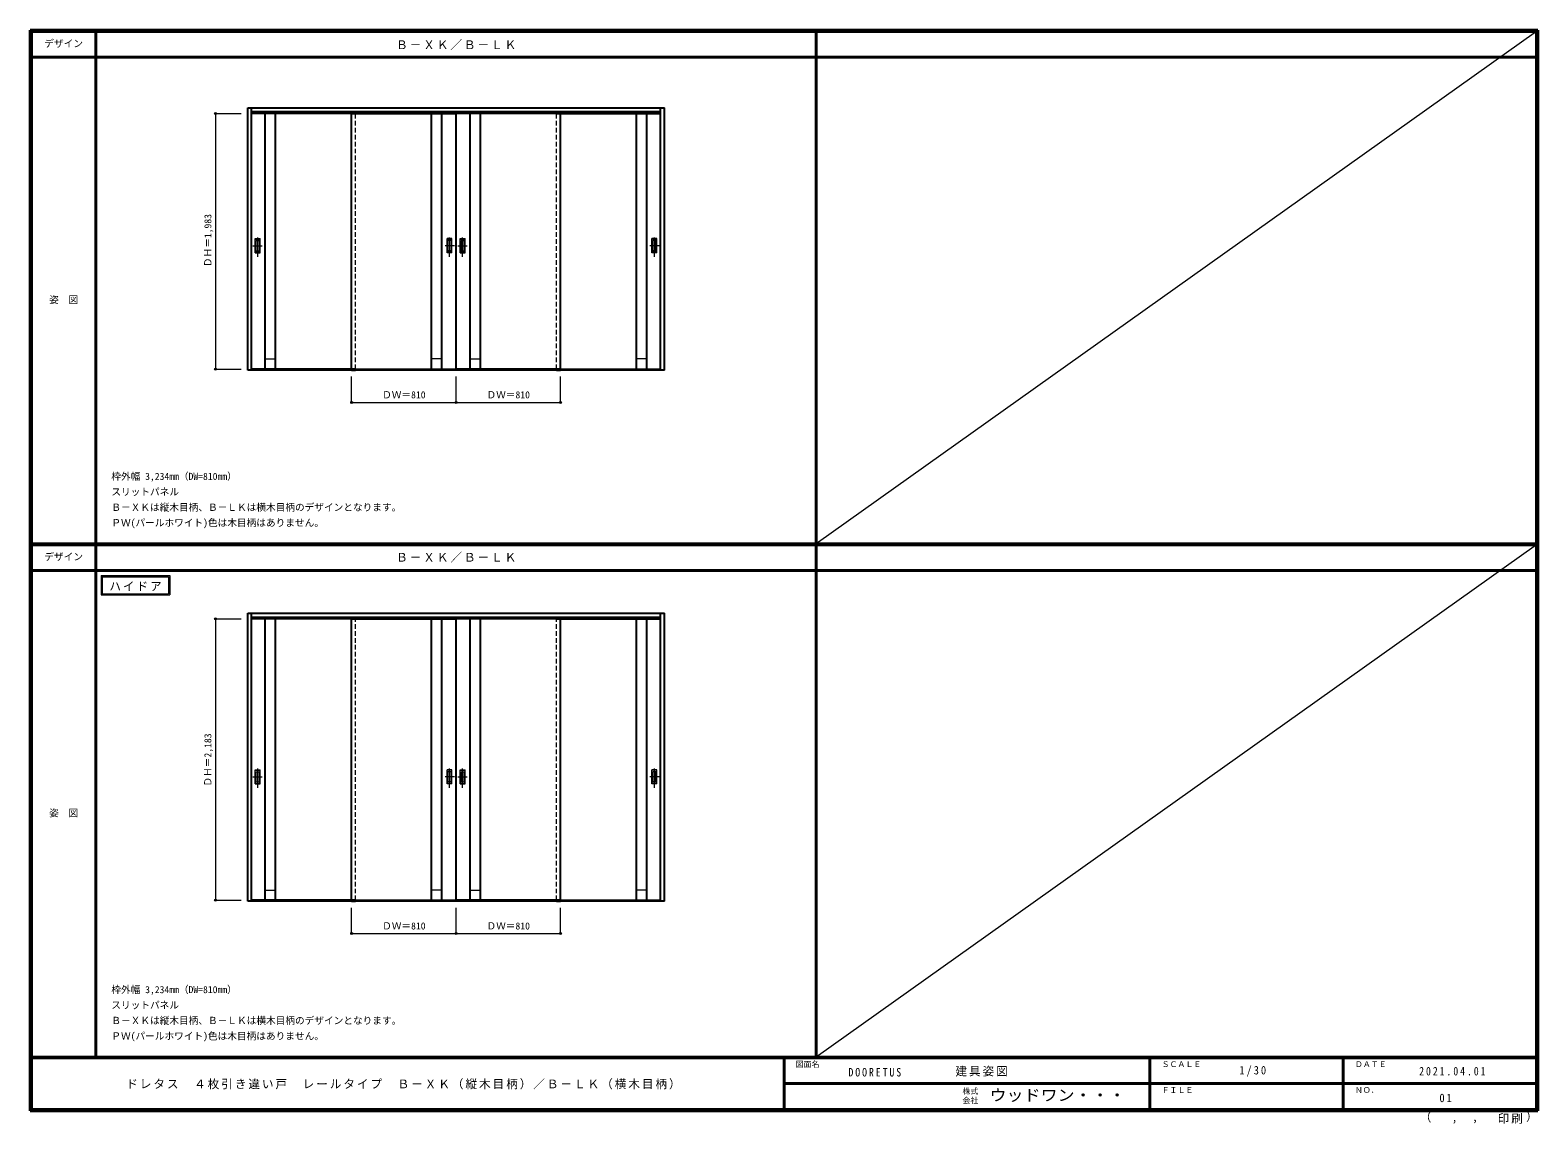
# Model space of a CAD drawing. Units: millimetres, scale not verified. Extents: x -6000 to 5700, y -4307 to 4175.
import ezdxf
from ezdxf.enums import TextEntityAlignment as Align

# ---------------------------------------------------------------- set-up
doc = ezdxf.new("R2010")
doc.units = ezdxf.units.MM
doc.header["$LTSCALE"] = 30
doc.header["$PDMODE"] = 32
doc.header["$PDSIZE"] = 15
doc.linetypes.add('CHAIN1', pattern=[8, 5, -1, 1, -1])
doc.linetypes.add('DASHED1', pattern=[1.8, 1.2, -0.6])
for name, color, linetype, lineweight in [('0-2_扉', 3, 'Continuous', 25), ('0-3_仕上げ', 3, 'Continuous', 25), ('0-4_枠', 3, 'Continuous', 25), ('0-6_引手', 7, 'Continuous', 18), ('0-A_文字', 7, 'Continuous', 18), ('0-B_寸法', 7, 'Continuous', 9), ('F-1_枠', 6, 'Continuous', 40), ('F-A_文字', 7, 'Continuous', 18)]:
    doc.layers.add(name, color=color, linetype=linetype, lineweight=lineweight)
doc.styles.add('ＭＳ ゴシック', font='')
doc.styles.get('ＭＳ ゴシック').set_extended_font_data('MS Gothic')

msp = doc.modelspace()

# ---------------------------------------------------------------- linework, layer by layer
at = {"layer": '0-2_扉', "color": 4, "linetype": 'DASHED1', "lineweight": 9}
for p, q in [((-4285, 1546), (-4285, 3529)), ((-4282, 3529), (-4285, 3529)), ((-3475, 1546), (-3475, 3529)), ((-1915, 1546), (-1915, 3529)), ((-1108, 3529), (-1105, 3529)), ((-1105, 1546), (-1105, 3529)), ((-4282, 1546), (-4285, 1546)), ((-1108, 1546), (-1105, 1546)), ((-4285, -2573.25), (-4285, -390.25)), ((-4282, -390.25), (-4285, -390.25)), ((-3475, -2573.25), (-3475, -390.25)), ((-1915, -2573.25), (-1915, -390.25)), ((-1108, -390.25), (-1105, -390.25)), ((-1105, -2573.25), (-1105, -390.25)), ((-4282, -2573.25), (-4285, -2573.25)), ((-1108, -2573.25), (-1105, -2573.25))]:
    msp.add_line(p, q, dxfattribs=at)
at = {"layer": '0-2_扉'}
for p, q in [((-3475, 3529), (-4282, 3529)), ((-3505, 1546), (-3505, 3529)), ((-3505, 3529), (-2695, 3529)), ((-1885, 3529), (-2695, 3529)), ((-1915, 3529), (-1108, 3529)), ((-1885, 1546), (-1885, 3529)), ((-3475, 1546), (-4282, 1546)), ((-3505, 1546), (-2695, 1546)), ((-3505, 1538), (-3475, 1538)), ((-1885, 1546), (-2695, 1546)), ((-1915, 1546), (-1108, 1546)), ((-1915, 1538), (-1885, 1538)), ((-3475, -390.25), (-4282, -390.25)), ((-3505, -390.25), (-2695, -390.25)), ((-3505, -2573.25), (-3505, -390.25)), ((-1885, -390.25), (-2695, -390.25)), ((-2695, -2573.25), (-2695, -390.25)), ((-1915, -390.25), (-1108, -390.25)), ((-1885, -2573.25), (-1885, -390.25)), ((-3475, -2573.25), (-4282, -2573.25)), ((-3505, -2573.25), (-2695, -2573.25)), ((-1885, -2573.25), (-2695, -2573.25)), ((-1915, -2573.25), (-1108, -2573.25))]:
    msp.add_line(p, q, dxfattribs=at)
at = {"layer": '0-3_仕上げ'}
for p, q in [((-4175, 1546), (-4175, 3529)), ((-4095, 1546), (-4095, 3529)), ((-2885, 1546), (-2885, 3529)), ((-2805, 1546), (-2805, 3529)), ((-2695, 1546), (-2695, 3529)), ((-2585, 1546), (-2585, 3529)), ((-2505, 1546), (-2505, 3529)), ((-1295, 1546), (-1295, 3529)), ((-1215, 1546), (-1215, 3529)), ((-4175, -2573.47), (-4175, -390.25)), ((-4095, -2573.47), (-4095, -390.25)), ((-2885, -2573.47), (-2885, -390.25)), ((-2805, -2573.47), (-2805, -390.25)), ((-2585, -2573.47), (-2585, -390.25)), ((-2505, -2573.47), (-2505, -390.25)), ((-1295, -2573.47), (-1295, -390.25)), ((-1215, -2573.47), (-1215, -390.25))]:
    msp.add_line(p, q, dxfattribs=at)
at = {"layer": '0-3_仕上げ', "color": 7, "lineweight": 18}
for p, q in [((-4175, 1626), (-4095, 1626)), ((-2805, 1626), (-2885, 1626)), ((-2585, 1626), (-2505, 1626)), ((-1215, 1626), (-1295, 1626)), ((-4175, -2493.47), (-4095, -2493.47)), ((-2805, -2493.47), (-2885, -2493.47)), ((-2585, -2493.47), (-2505, -2493.47)), ((-1215, -2493.47), (-1295, -2493.47))]:
    msp.add_line(p, q, dxfattribs=at)
at = {"layer": '0-4_枠'}
for p, q in [((-4312, 1538), (-4312, 3573)), ((-4312, 3573), (-1078, 3573)), ((-4282, 1538), (-4282, 3573)), ((-4282, 3543), (-1108, 3543)), ((-1108, 1538), (-1108, 3573)), ((-1078, 1538), (-1078, 3573)), ((-4282, 1538), (-4312, 1538)), ((-1108, 1541), (-4282, 1541)), ((-1108, 1538), (-4282, 1538)), ((-1078, 1538), (-1108, 1538)), ((-4312, -2581.25), (-4312, -346.25)), ((-4312, -346.25), (-1078, -346.25)), ((-4282, -2581.25), (-4282, -346.25)), ((-1108, -2581.25), (-1108, -346.25)), ((-1078, -2581.25), (-1078, -346.25)), ((-4282, -376.25), (-1108, -376.25)), ((-4282, -2581.25), (-4312, -2581.25)), ((-1108, -2578.25), (-4282, -2578.25)), ((-1108, -2581.25), (-4282, -2581.25)), ((-3505, -2581.25), (-3475, -2581.25)), ((-1915, -2581.25), (-1885, -2581.25)), ((-1078, -2581.25), (-1108, -2581.25))]:
    msp.add_line(p, q, dxfattribs=at)
at = {"layer": '0-6_引手', "linetype": 'CHAIN1'}
for p, q in [((-4234, 2418.27), (-4234, 2589.12)), ((-2746, 2418.27), (-2746, 2589.12)), ((-2644, 2418.27), (-2644, 2589.12)), ((-1156, 2418.27), (-1156, 2589.12)), ((-4272.07, 2503.5), (-4199.56, 2503.5)), ((-2707.93, 2503.5), (-2780.44, 2503.5)), ((-2682.07, 2503.5), (-2609.56, 2503.5)), ((-1117.93, 2503.5), (-1190.44, 2503.5)), ((-4272.07, -1615.75), (-4199.56, -1615.75)), ((-4234, -1700.98), (-4234, -1530.13)), ((-2707.93, -1615.75), (-2780.44, -1615.75)), ((-2746, -1700.98), (-2746, -1530.13)), ((-2682.07, -1615.75), (-2609.56, -1615.75)), ((-2644, -1700.98), (-2644, -1530.13)), ((-1117.93, -1615.75), (-1190.44, -1615.75)), ((-1156, -1700.98), (-1156, -1530.13))]:
    msp.add_line(p, q, dxfattribs=at)
at = {"layer": '0-6_引手', "linetype": 'DASHED1'}
for p, q in [((-4250, 2554.5), (-4218, 2554.5)), ((-4250, 2452.5), (-4250, 2554.5)), ((-2730, 2554.5), (-2762, 2554.5)), ((-2730, 2452.5), (-2730, 2554.5)), ((-2660, 2554.5), (-2628, 2554.5)), ((-2660, 2452.5), (-2660, 2554.5)), ((-1140, 2554.5), (-1172, 2554.5)), ((-1140, 2452.5), (-1140, 2554.5)), ((-4218, -1666.75), (-4218, -1564.75)), ((-2762, -1666.75), (-2762, -1564.75)), ((-2628, -1666.75), (-2628, -1564.75)), ((-1172, -1666.75), (-1172, -1564.75)), ((-4250, -1666.75), (-4218, -1666.75)), ((-2730, -1666.75), (-2762, -1666.75)), ((-2660, -1666.75), (-2628, -1666.75)), ((-1140, -1666.75), (-1172, -1666.75))]:
    msp.add_line(p, q, dxfattribs=at)
at = {"layer": '0-6_引手'}
for p, q in [((-4246.5, 2464.5), (-4246.5, 2542.5)), ((-4246.5, 2542.5), (-4221.5, 2542.5)), ((-4246.5, 2464.5), (-4221.5, 2464.5)), ((-4221.5, 2464.5), (-4221.5, 2542.5)), ((-4215, 2448.5), (-4215, 2558.5)), ((-2765, 2448.5), (-2765, 2558.5)), ((-2758.5, 2464.5), (-2758.5, 2542.5)), ((-2733.5, 2542.5), (-2758.5, 2542.5)), ((-2733.5, 2464.5), (-2758.5, 2464.5)), ((-2733.5, 2464.5), (-2733.5, 2542.5)), ((-2656.5, 2464.5), (-2656.5, 2542.5)), ((-2656.5, 2542.5), (-2631.5, 2542.5)), ((-2656.5, 2464.5), (-2631.5, 2464.5)), ((-2631.5, 2464.5), (-2631.5, 2542.5)), ((-2625, 2448.5), (-2625, 2558.5)), ((-1175, 2448.5), (-1175, 2558.5)), ((-1168.5, 2464.5), (-1168.5, 2542.5)), ((-1143.5, 2542.5), (-1168.5, 2542.5)), ((-1143.5, 2464.5), (-1168.5, 2464.5)), ((-1143.5, 2464.5), (-1143.5, 2542.5)), ((-4253, 2448.5), (-4215, 2448.5)), ((-2727, 2448.5), (-2765, 2448.5)), ((-2663, 2448.5), (-2625, 2448.5)), ((-1137, 2448.5), (-1175, 2448.5)), ((-4253, -1560.75), (-4215, -1560.75)), ((-4253, -1670.75), (-4253, -1560.75)), ((-4246.5, -1576.75), (-4221.5, -1576.75)), ((-4246.5, -1654.75), (-4246.5, -1576.75)), ((-4221.5, -1654.75), (-4221.5, -1576.75)), ((-4215, -1670.75), (-4215, -1560.75)), ((-2727, -1560.75), (-2765, -1560.75)), ((-2765, -1670.75), (-2765, -1560.75)), ((-2733.5, -1576.75), (-2758.5, -1576.75)), ((-2758.5, -1654.75), (-2758.5, -1576.75)), ((-2733.5, -1654.75), (-2733.5, -1576.75)), ((-2727, -1670.75), (-2727, -1560.75)), ((-2663, -1560.75), (-2625, -1560.75)), ((-2663, -1670.75), (-2663, -1560.75)), ((-2656.5, -1576.75), (-2631.5, -1576.75)), ((-2656.5, -1654.75), (-2656.5, -1576.75)), ((-2631.5, -1654.75), (-2631.5, -1576.75)), ((-2625, -1670.75), (-2625, -1560.75)), ((-1137, -1560.75), (-1175, -1560.75)), ((-1175, -1670.75), (-1175, -1560.75)), ((-1143.5, -1576.75), (-1168.5, -1576.75)), ((-1168.5, -1654.75), (-1168.5, -1576.75)), ((-1143.5, -1654.75), (-1143.5, -1576.75)), ((-1137, -1670.75), (-1137, -1560.75)), ((-4253, -1670.75), (-4215, -1670.75)), ((-4246.5, -1654.75), (-4221.5, -1654.75)), ((-2727, -1670.75), (-2765, -1670.75)), ((-2733.5, -1654.75), (-2758.5, -1654.75)), ((-2663, -1670.75), (-2625, -1670.75)), ((-2656.5, -1654.75), (-2631.5, -1654.75)), ((-1137, -1670.75), (-1175, -1670.75)), ((-1143.5, -1654.75), (-1168.5, -1654.75))]:
    msp.add_line(p, q, dxfattribs=at)
for points in [[(-4253, 2448.5), (-4253, 2558.5), (-4215, 2558.5)], [(-2727, 2448.5), (-2727, 2558.5), (-2765, 2558.5)], [(-2663, 2448.5), (-2663, 2558.5), (-2625, 2558.5)], [(-1137, 2448.5), (-1137, 2558.5), (-1175, 2558.5)]]:
    msp.add_lwpolyline(points, dxfattribs=at)
at = {"layer": '0-6_引手', "linetype": 'DASHED1'}
for points in [[(-4250, 2452.5), (-4218, 2452.5), (-4218, 2554.5)], [(-2730, 2452.5), (-2762, 2452.5), (-2762, 2554.5)], [(-2660, 2452.5), (-2628, 2452.5), (-2628, 2554.5)], [(-1140, 2452.5), (-1172, 2452.5), (-1172, 2554.5)], [(-4250, -1666.75), (-4250, -1564.75), (-4218, -1564.75)], [(-2730, -1666.75), (-2730, -1564.75), (-2762, -1564.75)], [(-2660, -1666.75), (-2660, -1564.75), (-2628, -1564.75)], [(-1140, -1666.75), (-1140, -1564.75), (-1172, -1564.75)]]:
    msp.add_lwpolyline(points, dxfattribs=at)
at = {"layer": '0-A_文字'}
for p, q in [((-5450, -55.5), (-5450, -205.5)), ((-5440, -65.5), (-4925.67, -65.5)), ((-4925.67, -65.5), (-4925.67, -195.5)), ((-5450, -205.5), (-4915.67, -205.5))]:
    msp.add_line(p, q, dxfattribs=at)
for points in [[(-5450, -55.5), (-4915.67, -55.5), (-4915.67, -205.5)], [(-5440, -65.5), (-5440, -195.5), (-4925.67, -195.5)]]:
    msp.add_lwpolyline(points, dxfattribs=at)
at = {"layer": '0-B_寸法', "color": 4}
for p, q in [((-4562, 3529), (-4562, 1546)), ((-4562, 3529), (-4362, 3529)), ((-4562, 1546), (-4362, 1546)), ((-3505, 1288), (-3505, 1488)), ((-2695, 1288), (-2695, 1488)), ((-1885, 1288), (-1885, 1488)), ((-3505, 1288), (-1885, 1288)), ((-4562, -390.25), (-4362, -390.25)), ((-4562, -390.25), (-4562, -2573.25)), ((-4562, -2573.25), (-4362, -2573.25)), ((-3505, -2831.25), (-3505, -2631.25)), ((-2695, -2831.25), (-2695, -2631.25)), ((-1885, -2831.25), (-1885, -2631.25)), ((-3505, -2831.25), (-1885, -2831.25))]:
    msp.add_line(p, q, dxfattribs=at)
at = {"layer": '0-B_寸法'}
for p in [(-4562, 3529), (-4562, 1546), (-3505, 1288), (-2695, 1288), (-1885, 1288), (-4562, -390.25), (-4562, -2573.25), (-3505, -2831.25), (-2695, -2831.25), (-1885, -2831.25)]:
    msp.add_point(p, dxfattribs=at)
at = {"layer": 'F-1_枠'}
for p, q in [((-6000, 4175), (5700, 4175)), ((-6000, 4175), (-6000, -4205)), ((-6000, 4170), (5700, 4170)), ((-6000, 4165), (5700, 4165)), ((-5995, 4175), (-5995, -4205)), ((-5990, 4175), (-5990, -4205)), ((-5490, 4175), (-5490, -3790)), ((100, -3790), (100, 4175)), ((5690, 4175), (5690, -4205)), ((5695, 4175), (5695, -4205)), ((5700, 4175), (5700, -4205)), ((-6000, 3965), (5700, 3965)), ((-6000, 190.5), (5700, 190.5)), ((-6000, 187.5), (5700, 187.5)), ((-6000, 184.5), (5700, 184.5)), ((-6000, -15.5), (5700, -15.5)), ((5700, -3790), (-6000, -3790)), ((5700, -3795), (-6000, -3795)), ((-150, -3795), (-150, -4195)), ((2690, -3795), (2690, -4195)), ((4190, -3795), (4190, -4195)), ((-150, -3995), (5690, -3995.01)), ((5700, -4195), (-6000, -4195)), ((5700, -4200), (-6000, -4200)), ((5700, -4205), (-6000, -4205))]:
    msp.add_line(p, q, dxfattribs=at)
at = {"layer": 'F-A_文字'}
for p, q in [((5690, 4165), (100, 190.5)), ((5690, 184.5), (100, -3790))]:
    msp.add_line(p, q, dxfattribs=at)

# ---------------------------------------------------------------- texts
at = {"layer": '0-A_文字', "style": 'ＭＳ ゴシック'}
for s, p in [('枠外幅 3,234mm（DW=810mm）', (-5370, 670.5)), ('スリットパネル', (-5370, 550.5)), ('Ｂ－ＸＫは縦木目柄、Ｂ－ＬＫは横木目柄のデザインとなります。', (-5370, 430.5)), ('ＰＷ(パールホワイト)色は木目柄はありません。', (-5370, 310.5)), ('枠外幅 3,234mm（DW=810mm）', (-5370, -3310)), ('スリットパネル', (-5370, -3430)), ('Ｂ－ＸＫは縦木目柄、Ｂ－ＬＫは横木目柄のデザインとなります。', (-5370, -3550)), ('ＰＷ(パールホワイト)色は木目柄はありません。', (-5370, -3670))]:
    msp.add_text(s, height=54.99, dxfattribs=at).set_placement(p, align=Align.BOTTOM_LEFT)
at = {"layer": '0-A_文字', "char_height": 65.98, "attachment_point": 7, "style": 'ＭＳ ゴシック'}
for s, insert in [('\\T1.17;Ｂ－ＸＫ／Ｂ－ＬＫ', (-3160, 4020)), ('\\T1.17;Ｂ－ＸＫ／Ｂ－ＬＫ', (-3160, 45.5)), ('\\T1.17;ハイドア', (-5385.34, -175.5))]:
    msp.add_mtext(s, dxfattribs=dict(at, insert=insert))
at = {"layer": '0-B_寸法', "style": 'ＭＳ ゴシック'}
for s, p in [('ＤＨ＝1,983', (-4577, 2337.25)), ('ＤＨ＝2,183', (-4577, -1691.25))]:
    msp.add_text(s, height=54.99, rotation=90, dxfattribs=at).set_placement(p, align=Align.BOTTOM_LEFT)
for p in [(-3268.75, 1303), (-2458.75, 1303), (-3268.75, -2816.25), (-2458.75, -2816.25)]:
    msp.add_text('ＤＷ＝810', height=54.99, dxfattribs=at).set_placement(p, align=Align.BOTTOM_LEFT)
at = {"layer": 'F-A_文字', "style": 'ＭＳ ゴシック'}
for s, height, p in [('デザイン', 54.99, (-5890, 4027.5)), ('姿\u3000図', 54.99, (-5852.5, 2040.25)), ('デザイン', 54.99, (-5890, 47)), ('姿\u3000図', 54.99, (-5852.5, -1940.25)), ('図面名', 43.99, (-60, -3880)), ('ＳＣＡＬＥ', 43.99, (2780, -3880)), ('ＤＡＴＥ', 43.99, (4280, -3880)), ('株式', 43.99, (1235, -4089)), ('ＦＩＬＥ', 43.99, (2780, -4080)), ('ＮＯ．', 43.99, (4280, -4080)), ('会社', 43.99, (1235, -4161)), ('（', 65.98, (4784.03, -4308.31)), ('）', 65.98, (5608.4, -4304.13)), (',', 65.98, (5031.28, -4308.31)), (',', 65.98, (5190.2, -4305.53))]:
    msp.add_text(s, height=height, dxfattribs=at).set_placement(p, align=Align.BOTTOM_LEFT)
at = {"layer": 'F-A_文字', "style": 'ＭＳ ゴシック', "width": 1.1}
msp.add_text('ウッドワン・・・', height=87.98, dxfattribs=at).set_placement((1445, -4155), align=Align.BOTTOM_LEFT)
at = {"layer": 'F-A_文字', "char_height": 65.98, "attachment_point": 7, "style": 'ＭＳ ゴシック'}
for s, insert in [('\\T1.17;建具姿図', (1180.42, -3940)), ('\\T1.38;\\W0.9;1/30', (3383.75, -3940)), ('\\T1.17;ドレタス\u3000４枚引き違い戸\u3000レールタイプ\u3000Ｂ－ＸＫ（縦木目柄）／Ｂ－ＬＫ（横木目柄）', (-5254.29, -4040)), ('\\T1.39;\\W0.85;DOORETUS', (350, -3940.79)), ('\\T1.39;\\W0.85;2021.04.01', (4778.75, -3932.5)), ('\\T1.36;\\W0.9;01', (4936.25, -4140)), ('\\T1.17;印刷', (5388.15, -4306.92))]:
    msp.add_mtext(s, dxfattribs=dict(at, insert=insert))

doc.saveas('drawing.dxf')
